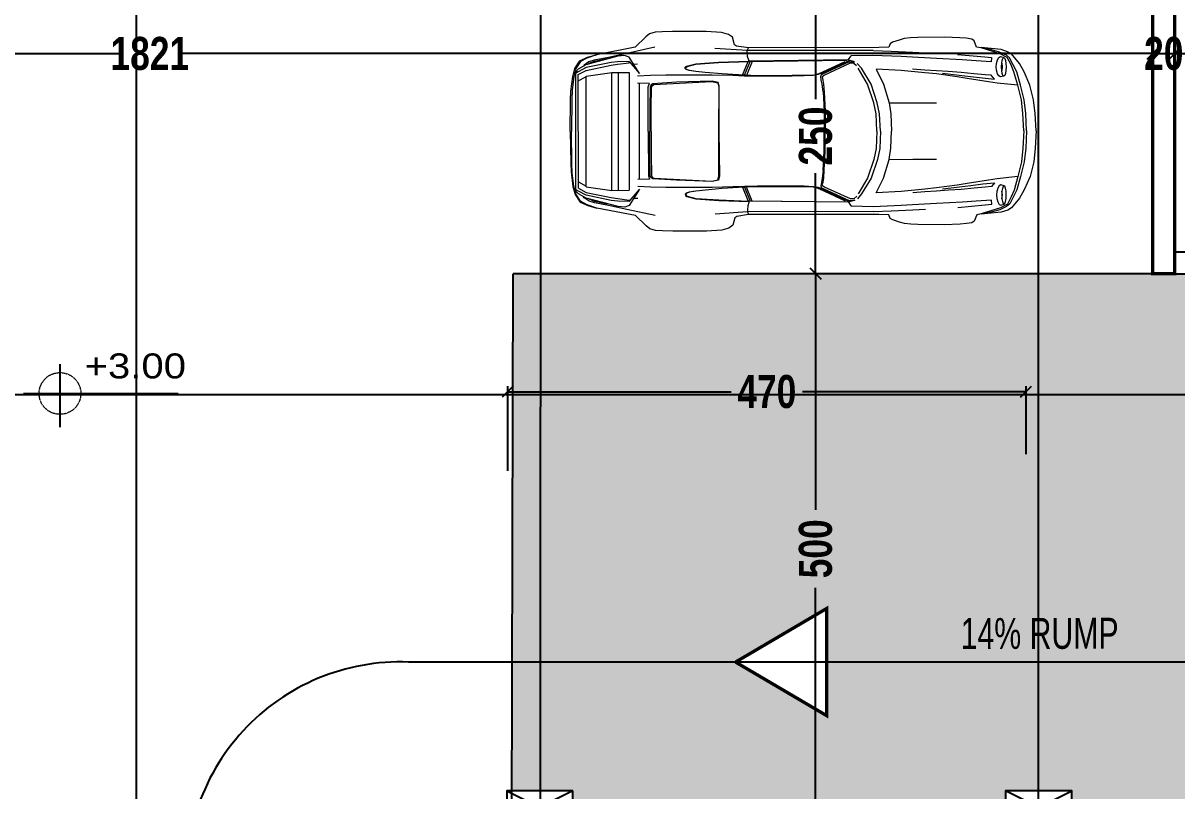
# Model space of a CAD drawing. Extents: x 285329 to 658348, y -83126 to -16980.
# Drawn here: x 332560 to 333607, y -40558 to -39861 of the extents above; entities that cross this region are included whole.
import ezdxf

# ---------------------------------------------------------------- set-up
doc = ezdxf.new("R2010")
doc.units = 0
doc.linetypes.add('CENTER2', pattern=[1.125, 0.75, -0.125, 0.125, -0.125])
doc.layers.get('0').update_dxf_attribs({"linetype": 'CONTINUOUS'})
doc.layers.get('DEFPOINTS').update_dxf_attribs({"color": 9, "linetype": 'CONTINUOUS'})
for name, color, linetype, lineweight in [('A-text finishing', 6, 'CONTINUOUS', 13), ('AXIS CIRCLE', 10, 'CENTER2', 20), ('FIGURES', 153, 'CONTINUOUS', 0), ('VIS', 8, 'CONTINUOUS', 18)]:
    doc.layers.add(name, color=color, linetype=linetype, lineweight=lineweight)
for name, color, linetype in [('AXIS', 1, 'CONTINUOUS'), ('COLUMN', 5, 'CONTINUOUS'), ('FURNITURE', 4, 'CONTINUOUS'), ('TEXT', 3, 'CONTINUOUS'), ('WALL', 7, 'CONTINUOUS')]:
    doc.layers.add(name, color=color, linetype=linetype)
doc.styles.add('ARIAL', font='BOD_CB.TTF', dxfattribs={"width": 1.2})
doc.styles.add('CITYBLUEPRINT', font='cityb___.ttf', dxfattribs={"width": 0.8})
doc.styles.get("Standard").update_dxf_attribs({"font": 'sanss___.ttf', "height": 15})
doc.dimstyles.new('50', dxfattribs={"dimtxt": 30, "dimasz": 10, "dimexe": 5, "dimexo": 6, "dimgap": 5, "dimtad": 0, "dimdec": 0, "dimdsep": 46, "dimtxsty": 'CITYBLUEPRINT', "dimblk1": 'OBLIQUE', "dimblk2": 'OBLIQUE', "dimsah": 1, "dimcen": 0.05, "dimdle": 0.03, "dimclre": 22, "dimclrt": 7, "dimadec": 0, "dimazin": 0, "dimtfac": 1, "dimtdec": 0, "dimtix": 1, "dimtmove": 0, "dimatfit": 3, "dimldrblk": 'OBLIQUE', "dimfxl": 1, "dimtolj": 1, "dimtzin": 0, "dimarcsym": 0})

# ---------------------------------------------------------------- blocks, each defined once
blk = doc.blocks.new('XREF1$0$02PCAR09')
at = {"color": 0, "linetype": 'ByBlock'}
for p, q in [((-139.39, 33.77), (-143.26, 30.05)), ((-138.14, 34.83), (-139.39, 33.77)), ((-136.04, 35.43), (-138.14, 34.83)), ((-133.57, 35.58), (-136.04, 35.43)), ((-129.86, 35.7), (-133.57, 35.58)), ((-117.88, 35.7), (-129.86, 35.7)), ((-112.33, 35.34), (-117.88, 35.7)), ((-109.85, 34.59), (-112.33, 35.34)), ((-108.47, 33.6), (-109.85, 34.59)), ((-107.73, 30.95), (-108.47, 33.6)), ((-47.09, 33.02), (-48.85, 32.53)), ((-44.85, 33.29), (-47.09, 33.02)), ((-42.26, 33.45), (-44.85, 33.29)), ((-32.75, 33.53), (-42.26, 33.45)), ((-27.18, 33.31), (-32.75, 33.53)), ((-24.96, 33.14), (-27.18, 33.31)), ((-22.98, 32.83), (-24.96, 33.14)), ((-143.26, 30.05), (-157.04, 27.42)), ((-136.16, 30.07), (-146.25, 27.9)), ((-103.18, 28.82), (-114.79, 29.59)), ((-107, 30.43), (-107.73, 30.95)), ((-102.8, 29.76), (-107, 30.43)), ((-103.18, 28.82), (-102.8, 29.76)), ((-56.22, 29.83), (-102.8, 29.76)), ((-52.64, 29.95), (-56.22, 29.83)), ((-52.16, 31.23), (-52.64, 29.95)), ((-51.29, 31.76), (-52.16, 31.23)), ((-48.85, 32.53), (-51.29, 31.76)), ((-22.13, 32.24), (-22.98, 32.83)), ((-21.22, 30), (-22.13, 32.24)), ((-19.65, 29.66), (-21.22, 30)), ((-12.48, 29.04), (-19.65, 29.78)), ((-12.79, 27.56), (-19.65, 29.66)), ((-13.04, 28.18), (-17.96, 29.55)), ((-10.14, 28.29), (-12.48, 29.04)), ((-164.79, 22.49), (-162.98, 25.22)), ((-162.81, 24.98), (-164.42, 22.49)), ((-162.98, 25.22), (-160.29, 26.5)), ((-160.49, 26.23), (-162.81, 24.98)), ((-159.78, 24.91), (-161.5, 23.73)), ((-149.39, 26.87), (-160.88, 23.8)), ((-157.04, 27.42), (-160.49, 26.23)), ((-160.29, 26.5), (-157.04, 27.42)), ((-157.91, 25.53), (-159.78, 24.91)), ((-157.91, 25.01), (-159.78, 24.24)), ((-152.81, 26.43), (-157.91, 25.53)), ((-153.83, 25.85), (-157.91, 25.01)), ((-153.47, 26.28), (-153.83, 25.85)), ((-146.25, 27.9), (-152.81, 26.43)), ((-149.51, 24.91), (-151.85, 24.65)), ((-145.43, 25.03), (-149.51, 24.91)), ((-147.04, 27.13), (-149.39, 26.87)), ((-145.43, 26.52), (-147.04, 27.13)), ((-141.73, 20.71), (-145.43, 26.52)), ((-145.43, 25.03), (-141.73, 20.73)), ((-145.43, 24.53), (-145.43, 25.03)), ((-113.44, 24.69), (-102.68, 25.08)), ((-113.44, 24.57), (-102.68, 24.96)), ((-104.9, 20.03), (-102.9, 24.96)), ((-104.22, 19.99), (-102.17, 24.96)), ((-101.45, 24.96), (-103.47, 19.98)), ((-58.2, 28.79), (-103.18, 28.82)), ((-103.18, 28.09), (-103.18, 28.82)), ((-103.06, 26.7), (-103.18, 28.09)), ((-102.68, 25.44), (-103.06, 26.7)), ((-67.1, 25.44), (-102.68, 25.06)), ((-102.68, 25.08), (-102.68, 25.44)), ((-102.68, 24.94), (-67.65, 25.32)), ((-102.68, 25.06), (-102.68, 24.94)), ((-77.45, 20.66), (-68.24, 24.88)), ((-67.39, 24.89), (-76.59, 20.66)), ((-76.17, 20.52), (-66.86, 24.77)), ((-66.42, 25.2), (-67.39, 24.89)), ((-67.1, 25.46), (-66.11, 26.89)), ((-67.1, 25.54), (-67.1, 25.54)), ((-64.81, 24.72), (-67.1, 25.46)), ((-66.86, 24.77), (-65.78, 24.81)), ((-58.32, 27.06), (-66.11, 26.89)), ((-65.78, 24.81), (-64.81, 24.72)), ((-48.2, 26.63), (-58.32, 27.06)), ((-58.2, 28.77), (-51.78, 28.55)), ((-51.78, 28.55), (-44.15, 28.14)), ((-44.15, 26.41), (-48.2, 26.63)), ((-44.15, 28.14), (-39.54, 27.93)), ((-35.6, 25.95), (-44.15, 26.41)), ((-26.33, 25.46), (-35.6, 25.95)), ((-28.03, 27.35), (-18.29, 26.45)), ((-21.41, 25.08), (-26.33, 25.46)), ((-16.03, 24.72), (-21.41, 25.08)), ((-18.29, 26.45), (-15.88, 26.19)), ((-15.88, 26.19), (-16.03, 24.72)), ((-14.12, 24.14), (-13.76, 25.41)), ((-13.76, 25.41), (-13.28, 26.26)), ((-13.28, 26.26), (-12.67, 26.55)), ((-10.59, 27.09), (-13.04, 28.18)), ((-10.26, 26.19), (-12.79, 27.56)), ((-12.67, 26.55), (-11.49, 26.19)), ((-12.22, 24.26), (-12.07, 25.22)), ((-12.07, 25.22), (-11.81, 25.93)), ((-11.81, 25.93), (-11.49, 26.19)), ((-11.49, 26.19), (-11.18, 25.93)), ((-11.18, 25.93), (-10.93, 25.22)), ((-10.93, 25.22), (-10.74, 24.13)), ((-9.43, 26.13), (-10.59, 27.09)), ((-8.9, 23.63), (-10.26, 26.19)), ((-8.78, 27.56), (-10.14, 28.29)), ((-6.9, 21.08), (-9.43, 26.13)), ((-5.94, 24.09), (-8.78, 27.56)), ((-165.56, 19.69), (-164.79, 22.49)), ((-164.42, 22.49), (-165.19, 19.69)), ((-163.6, 22.32), (-164.59, 21.21)), ((-163.6, 21.32), (-164.59, 20.71)), ((-164.59, -21.21), (-164.59, 21.21)), ((-160.88, 23.8), (-163.6, 22.32)), ((-160.77, 22.81), (-163.6, 21.32)), ((-163.6, 20.33), (-160.77, 21.82)), ((-161.5, 23.73), (-161.74, 23.33)), ((-151.85, 24.65), (-160.77, 22.81)), ((-160.77, 21.82), (-151.85, 23.66)), ((-160.77, 19.82), (-151.61, 21.07)), ((-159.78, 24.24), (-160.17, 23.99)), ((-151.85, 23.66), (-149.51, 24.04)), ((-151.61, 21.07), (-151.61, -21.07)), ((-151.61, 21.07), (-145.43, 21.07)), ((-149.51, 24.04), (-145.43, 24.53)), ((-149.26, 21.07), (-149.26, -21.19)), ((-145.43, -21.07), (-145.43, 21.07)), ((-142.39, 24.02), (-143.85, 23.95)), ((-125.42, 22.45), (-125.37, 22.96)), ((-125.08, 22.11), (-125.42, 22.45)), ((-125.37, 22.96), (-124.86, 23.34)), ((-125.15, 22.43), (-125.13, 22.84)), ((-124.89, 22.11), (-125.15, 22.43)), ((-125.13, 22.84), (-124.69, 23.22)), ((-124.01, 21.73), (-125.08, 22.11)), ((-123.84, 21.73), (-124.89, 22.11)), ((-124.86, 23.34), (-121.58, 24.14)), ((-124.69, 23.22), (-121.6, 24.01)), ((-121.62, 21.38), (-124.01, 21.73)), ((-121.62, 21.38), (-123.84, 21.73)), ((-118.22, 21.03), (-121.62, 21.38)), ((-121.6, 24.01), (-113.44, 24.57)), ((-121.58, 24.14), (-113.44, 24.69)), ((-112.19, 20.51), (-118.22, 21.03)), ((-78.74, 20.2), (-77.45, 20.66)), ((-76.59, 20.66), (-77.21, 20.44)), ((-66.4, 24.24), (-75.65, 20.03)), ((-65.14, 24.16), (-66.4, 24.24)), ((-64.13, 23.29), (-65.14, 24.16)), ((-62.4, 22.49), (-63.89, 24.21)), ((-60.22, 16.82), (-63.6, 22.49)), ((-58.97, 16.82), (-62.4, 22.49)), ((-57.13, 22.11), (-54.53, 16.8)), ((-48.2, 21.63), (-57.13, 22.11)), ((-39.78, 20.85), (-48.2, 21.63)), ((-39.78, 21.75), (-44.12, 22.11)), ((-35.6, 21.46), (-39.78, 21.75)), ((-35.6, 20.37), (-39.78, 20.85)), ((-31.38, 21.21), (-35.6, 21.46)), ((-33.48, 20.69), (-27.45, 19.99)), ((-26.79, 20.88), (-31.38, 21.21)), ((-22.2, 20.45), (-26.79, 20.88)), ((-14.22, 22.91), (-14.12, 24.14)), ((-14.12, 21.68), (-14.22, 22.91)), ((-13.76, 20.44), (-14.12, 21.68)), ((-12.31, 22.86), (-12.22, 24.26)), ((-12.24, 21.56), (-12.31, 22.86)), ((-12.04, 22.86), (-12.24, 21.56)), ((-12.07, 20.57), (-12.24, 21.58)), ((-12.22, 24.26), (-12.04, 22.86)), ((-10.74, 21.58), (-10.93, 20.51)), ((-10.74, 24.13), (-10.69, 22.86)), ((-10.69, 22.86), (-10.74, 21.58)), ((-7.91, 21.15), (-8.9, 23.63)), ((-6.56, 16.32), (-7.91, 21.15)), ((-5.57, 16.32), (-6.9, 21.08)), ((-4.27, 21.14), (-5.94, 24.09)), ((-2.17, 16.31), (-4.27, 21.14)), ((-166.21, 14.44), (-165.56, 19.69)), ((-165.19, 19.69), (-165.8, 14.82)), ((-163.6, 20.33), (-163.6, -20.33)), ((-163.6, 18.05), (-160.88, 19.53)), ((-160.77, 19.82), (-160.77, -19.82)), ((-137.77, 19.96), (-142.39, 19.75)), ((-138.14, 17.06), (-142.38, 17.26)), ((-141.73, 17.26), (-141.73, -17.16)), ((-138.57, 15.9), (-138.14, 17.06)), ((-137.51, 16.58), (-137.9, 15.9)), ((-132.34, 20.03), (-137.77, 19.96)), ((-136.98, 17.01), (-137.51, 16.58)), ((-137.08, 16.44), (-136.55, 16.78)), ((-128.55, 17.52), (-136.98, 17.01)), ((-136.55, 16.78), (-115.95, 17.82)), ((-126.04, 20.1), (-132.34, 20.03)), ((-115.76, 17.94), (-128.55, 17.52)), ((-115.78, 20.11), (-126.04, 20.1)), ((-115.95, 17.82), (-113.73, 17.36)), ((-108.37, 19.87), (-115.78, 20.11)), ((-113.56, 17.48), (-115.76, 17.94)), ((-113.73, 17.36), (-113.35, 15.95)), ((-113.2, 16.07), (-113.56, 17.48)), ((-108.37, 20.23), (-112.19, 20.51)), ((-104.22, 19.99), (-108.37, 20.23)), ((-104.27, 19.73), (-108.37, 19.87)), ((-99.56, 19.65), (-104.27, 19.73)), ((-99.52, 19.84), (-104.22, 19.99)), ((-87.11, 19.64), (-99.56, 19.65)), ((-87.11, 19.87), (-99.52, 19.84)), ((-82.86, 19.87), (-87.11, 19.87)), ((-82.86, 19.72), (-87.11, 19.64)), ((-79.67, 19.98), (-82.86, 19.87)), ((-79.63, 19.86), (-82.86, 19.72)), ((-79.67, 19.96), (-78.74, 20.2)), ((-77.89, 20.2), (-79.63, 19.86)), ((-77.21, 20.44), (-77.89, 20.2)), ((-76.95, 19.52), (-76.71, 20.25)), ((-76.73, 18.37), (-76.95, 19.52)), ((-76.42, 16.82), (-76.73, 18.37)), ((-76.71, 20.25), (-76.17, 20.52)), ((-76.22, 19.69), (-76.44, 19.24)), ((-76.44, 19.24), (-76.15, 18.22)), ((-76.1, 14.07), (-76.42, 16.82)), ((-75.65, 20.03), (-76.22, 19.69)), ((-76.15, 18.22), (-75.93, 16.82)), ((-75.93, 16.82), (-75.72, 13.98)), ((-60.22, 16.82), (-60.22, 16.82)), ((-58, 10.14), (-60.22, 16.82)), ((-56.75, 10.14), (-58.97, 16.82)), ((-54.53, 16.8), (-52.55, 10.14)), ((-28.21, 19.38), (-35.6, 20.37)), ((-24.62, 18.78), (-28.21, 19.38)), ((-27.45, 19.99), (-23.36, 19.5)), ((-17.01, 17.6), (-24.62, 18.78)), ((-23.36, 19.5), (-19.12, 18.97)), ((-18.2, 20.06), (-22.2, 20.45)), ((-19.12, 18.97), (-14.89, 18.51)), ((-16, 19.87), (-18.2, 20.06)), ((-13.95, 17.11), (-17.01, 17.6)), ((-14.89, 18.51), (-16, 19.87)), ((-6.56, 16.32), (-13.95, 17.11)), ((-13.28, 19.65), (-13.76, 20.44)), ((-12.67, 19.33), (-13.28, 19.65)), ((-11.49, 19.6), (-12.67, 19.33)), ((-11.81, 19.84), (-12.07, 20.57)), ((-11.49, 19.6), (-11.81, 19.84)), ((-11.18, 19.81), (-11.49, 19.6)), ((-10.93, 20.51), (-11.18, 19.81)), ((-166.35, 11.22), (-166.21, 14.44)), ((-165.8, 14.82), (-165.94, 11.59)), ((-138.66, 0), (-138.57, 15.9)), ((-137.9, 15.9), (-138.04, 8.28)), ((-137.56, 8.16), (-137.48, 15.78)), ((-137.48, 15.78), (-137.08, 16.44)), ((-113.4, -0.02), (-113.2, 16.07)), ((-113.35, 15.95), (-113.4, 0.02)), ((-76.1, 14.07), (-75.74, 7.15)), ((-75.72, 13.98), (-75.43, 7.15)), ((-5.26, 11.13), (-6.56, 16.32)), ((-4.27, 11.13), (-5.57, 16.32)), ((-0.87, 11.13), (-2.17, 16.31)), ((-166.57, 0.02), (-166.35, 11.22)), ((-165.94, 11.59), (-166.08, 0)), ((-138.04, 8.28), (-138.04, 0)), ((-57.13, 6.18), (-58, 10.14)), ((-55.9, 6.18), (-56.75, 10.14)), ((-52.55, 10.14), (-44.12, 10.09)), ((-52.55, 10.14), (-51.92, 6.18)), ((-44.12, 10.09), (-35.6, 10.09)), ((-4.7, 6.2), (-5.26, 11.13)), ((-3.7, 6.2), (-4.27, 11.13)), ((-0.31, 6.18), (-0.87, 11.13)), ((-137.56, 0), (-137.56, 8.16)), ((-75.74, 7.15), (-75.77, 0)), ((-75.43, 7.15), (-75.4, 0)), ((-56.89, 0), (-57.13, 6.18)), ((-55.64, 0), (-55.9, 6.18)), ((-51.92, 6.18), (-51.68, 0)), ((-4.39, 0), (-4.7, 6.2)), ((-3.4, 0), (-3.7, 6.2)), ((0, 0), (-0.31, 6.18)), ((-165.94, -11.59), (-166.08, 0)), ((-138.66, 0), (-138.57, -15.9)), ((-138.04, -8.28), (-138.04, 0)), ((-137.56, 0), (-137.56, -8.16)), ((-113.4, 0.02), (-113.2, -16.07)), ((-75.74, -7.15), (-75.77, 0)), ((-75.43, -7.15), (-75.4, 0)), ((-56.89, 0), (-57.13, -6.18)), ((-55.64, 0), (-55.9, -6.18)), ((-51.92, -6.18), (-51.68, 0)), ((-4.39, 0), (-4.7, -6.2)), ((-3.4, 0), (-3.7, -6.2)), ((0, 0), (-0.31, -6.18)), ((-166.57, -0.02), (-166.35, -11.22)), ((-113.35, -15.95), (-113.4, -0.02)), ((-137.56, -8.16), (-137.48, -15.78)), ((-76.1, -14.07), (-75.74, -7.15)), ((-75.72, -13.98), (-75.43, -7.15)), ((-57.13, -6.18), (-58, -10.14)), ((-55.9, -6.18), (-56.75, -10.14)), ((-52.55, -10.14), (-51.92, -6.18)), ((-4.7, -6.2), (-5.26, -11.13)), ((-3.7, -6.2), (-4.27, -11.13)), ((-0.31, -6.18), (-0.87, -11.13)), ((-166.35, -11.22), (-166.21, -14.44)), ((-165.8, -14.82), (-165.94, -11.59)), ((-137.9, -15.9), (-138.04, -8.28)), ((-58, -10.14), (-60.22, -16.82)), ((-56.75, -10.14), (-58.97, -16.82)), ((-54.53, -16.8), (-52.55, -10.14)), ((-52.55, -10.14), (-44.12, -10.09)), ((-44.12, -10.09), (-35.6, -10.09)), ((-5.26, -11.13), (-6.56, -16.32)), ((-4.27, -11.13), (-5.57, -16.32)), ((-0.87, -11.13), (-2.17, -16.31)), ((-166.21, -14.44), (-165.56, -19.69)), ((-165.19, -19.69), (-165.8, -14.82)), ((-138.57, -15.9), (-138.14, -17.06)), ((-137.51, -16.58), (-137.9, -15.9)), ((-137.48, -15.78), (-137.08, -16.44)), ((-137.08, -16.44), (-136.55, -16.78)), ((-113.73, -17.36), (-113.35, -15.95)), ((-113.2, -16.07), (-113.56, -17.48)), ((-76.1, -14.07), (-76.42, -16.82)), ((-75.93, -16.82), (-75.72, -13.98)), ((-6.56, -16.32), (-13.95, -17.11)), ((-6.56, -16.32), (-7.91, -21.15)), ((-5.57, -16.32), (-6.9, -21.08)), ((-2.17, -16.31), (-4.27, -21.14)), ((-165.56, -19.69), (-164.79, -22.49)), ((-164.42, -22.49), (-165.19, -19.69)), ((-163.6, -18.05), (-160.88, -19.53)), ((-163.6, -20.33), (-160.77, -21.82)), ((-160.77, -19.82), (-151.61, -21.07)), ((-137.77, -19.96), (-142.39, -19.75)), ((-138.14, -17.06), (-142.38, -17.26)), ((-132.34, -20.03), (-137.77, -19.96)), ((-136.98, -17.01), (-137.51, -16.58)), ((-128.55, -17.52), (-136.98, -17.01)), ((-136.55, -16.78), (-115.95, -17.82)), ((-126.04, -20.1), (-132.34, -20.03)), ((-115.76, -17.94), (-128.55, -17.52)), ((-115.78, -20.11), (-126.04, -20.1)), ((-112.19, -20.51), (-118.22, -21.03)), ((-115.95, -17.82), (-113.73, -17.36)), ((-108.37, -19.87), (-115.78, -20.11)), ((-113.56, -17.48), (-115.76, -17.94)), ((-108.37, -20.23), (-112.19, -20.51)), ((-104.27, -19.73), (-108.37, -19.87)), ((-104.22, -19.99), (-108.37, -20.23)), ((-104.9, -20.03), (-102.9, -24.96)), ((-99.56, -19.65), (-104.27, -19.73)), ((-99.52, -19.84), (-104.22, -19.99)), ((-104.22, -19.99), (-102.17, -24.96)), ((-101.45, -24.96), (-103.47, -19.98)), ((-87.11, -19.64), (-99.56, -19.65)), ((-87.11, -19.87), (-99.52, -19.84)), ((-82.86, -19.72), (-87.11, -19.64)), ((-82.86, -19.87), (-87.11, -19.87)), ((-79.63, -19.86), (-82.86, -19.72)), ((-79.67, -19.98), (-82.86, -19.87)), ((-79.67, -19.96), (-78.74, -20.2)), ((-77.89, -20.2), (-79.63, -19.86)), ((-78.74, -20.2), (-77.45, -20.66)), ((-77.21, -20.44), (-77.89, -20.2)), ((-76.59, -20.66), (-77.21, -20.44)), ((-76.73, -18.37), (-76.95, -19.52)), ((-76.95, -19.52), (-76.71, -20.25)), ((-76.42, -16.82), (-76.73, -18.37)), ((-76.71, -20.25), (-76.17, -20.52)), ((-76.44, -19.24), (-76.15, -18.22)), ((-76.22, -19.69), (-76.44, -19.24)), ((-75.65, -20.03), (-76.22, -19.69)), ((-76.17, -20.52), (-66.86, -24.77)), ((-76.15, -18.22), (-75.93, -16.82)), ((-66.4, -24.24), (-75.65, -20.03)), ((-60.22, -16.82), (-63.6, -22.49)), ((-58.97, -16.82), (-62.4, -22.49)), ((-60.22, -16.82), (-60.22, -16.82)), ((-57.13, -22.11), (-54.53, -16.8)), ((-35.6, -20.37), (-39.78, -20.85)), ((-28.21, -19.38), (-35.6, -20.37)), ((-33.48, -20.69), (-27.45, -19.99)), ((-24.62, -18.78), (-28.21, -19.38)), ((-27.45, -19.99), (-23.36, -19.5)), ((-22.2, -20.45), (-26.79, -20.88)), ((-17.01, -17.6), (-24.62, -18.78)), ((-23.36, -19.5), (-19.12, -18.97)), ((-18.2, -20.06), (-22.2, -20.45)), ((-19.12, -18.97), (-14.89, -18.51)), ((-16, -19.87), (-18.2, -20.06)), ((-13.95, -17.11), (-17.01, -17.6)), ((-14.89, -18.51), (-16, -19.87)), ((-13.76, -20.44), (-14.12, -21.68)), ((-13.28, -19.65), (-13.76, -20.44)), ((-12.67, -19.33), (-13.28, -19.65)), ((-11.49, -19.6), (-12.67, -19.33)), ((-12.07, -20.57), (-12.24, -21.58)), ((-11.81, -19.84), (-12.07, -20.57)), ((-11.49, -19.6), (-11.81, -19.84)), ((-11.18, -19.81), (-11.49, -19.6)), ((-10.93, -20.51), (-11.18, -19.81)), ((-10.74, -21.58), (-10.93, -20.51)), ((-164.79, -22.49), (-162.98, -25.22)), ((-163.6, -21.32), (-164.59, -20.71)), ((-163.6, -22.32), (-164.59, -21.21)), ((-162.81, -24.98), (-164.42, -22.49)), ((-160.77, -22.81), (-163.6, -21.32)), ((-160.88, -23.8), (-163.6, -22.32)), ((-161.5, -23.73), (-161.74, -23.33)), ((-159.78, -24.91), (-161.5, -23.73)), ((-149.39, -26.87), (-160.88, -23.8)), ((-160.77, -21.82), (-151.85, -23.66)), ((-151.85, -24.65), (-160.77, -22.81)), ((-159.78, -24.24), (-160.17, -23.99)), ((-157.91, -25.01), (-159.78, -24.24)), ((-151.85, -23.66), (-149.51, -24.04)), ((-149.51, -24.91), (-151.85, -24.65)), ((-151.61, -21.07), (-145.43, -21.07)), ((-149.51, -24.04), (-145.43, -24.53)), ((-141.73, -20.71), (-145.43, -26.52)), ((-145.43, -25.03), (-141.73, -20.73)), ((-145.43, -24.53), (-145.43, -25.03)), ((-142.39, -24.02), (-143.85, -23.95)), ((-125.08, -22.11), (-125.42, -22.45)), ((-125.42, -22.45), (-125.37, -22.96)), ((-125.37, -22.96), (-124.86, -23.34)), ((-124.89, -22.11), (-125.15, -22.43)), ((-125.15, -22.43), (-125.13, -22.84)), ((-125.13, -22.84), (-124.69, -23.22)), ((-124.01, -21.73), (-125.08, -22.11)), ((-123.84, -21.73), (-124.89, -22.11)), ((-124.86, -23.34), (-121.58, -24.14)), ((-124.69, -23.22), (-121.6, -24.01)), ((-121.62, -21.38), (-124.01, -21.73)), ((-121.62, -21.38), (-123.84, -21.73)), ((-118.22, -21.03), (-121.62, -21.38)), ((-121.6, -24.01), (-113.44, -24.57)), ((-121.58, -24.14), (-113.44, -24.69)), ((-113.44, -24.57), (-102.68, -24.96)), ((-113.44, -24.69), (-102.68, -25.08)), ((-77.45, -20.66), (-68.24, -24.88)), ((-67.39, -24.89), (-76.59, -20.66)), ((-64.81, -24.72), (-67.1, -25.46)), ((-65.14, -24.16), (-66.4, -24.24)), ((-65.78, -24.81), (-64.81, -24.72)), ((-64.13, -23.29), (-65.14, -24.16)), ((-62.4, -22.49), (-63.89, -24.21)), ((-48.2, -21.63), (-57.13, -22.11)), ((-39.78, -20.85), (-48.2, -21.63)), ((-39.78, -21.75), (-44.12, -22.11)), ((-35.6, -21.46), (-39.78, -21.75)), ((-31.38, -21.21), (-35.6, -21.46)), ((-26.79, -20.88), (-31.38, -21.21)), ((-16.03, -24.72), (-21.41, -25.08)), ((-15.88, -26.19), (-16.03, -24.72)), ((-14.12, -21.68), (-14.22, -22.91)), ((-14.22, -22.91), (-14.12, -24.14)), ((-14.12, -24.14), (-13.76, -25.41)), ((-12.24, -21.56), (-12.31, -22.86)), ((-12.31, -22.86), (-12.22, -24.26)), ((-12.04, -22.86), (-12.24, -21.56)), ((-12.22, -24.26), (-12.04, -22.86)), ((-12.22, -24.26), (-12.07, -25.22)), ((-10.93, -25.22), (-10.74, -24.13)), ((-10.69, -22.86), (-10.74, -21.58)), ((-10.74, -24.13), (-10.69, -22.86)), ((-8.9, -23.63), (-10.26, -26.19)), ((-6.9, -21.08), (-9.43, -26.13)), ((-7.91, -21.15), (-8.9, -23.63)), ((-5.94, -24.09), (-8.78, -27.56)), ((-4.27, -21.14), (-5.94, -24.09)), ((-162.98, -25.22), (-160.29, -26.5)), ((-160.49, -26.23), (-162.81, -24.98)), ((-157.04, -27.42), (-160.49, -26.23)), ((-160.29, -26.5), (-157.04, -27.42)), ((-157.91, -25.53), (-159.78, -24.91)), ((-153.83, -25.85), (-157.91, -25.01)), ((-152.81, -26.43), (-157.91, -25.53)), ((-143.26, -30.05), (-157.04, -27.42)), ((-153.47, -26.28), (-153.83, -25.85)), ((-146.25, -27.9), (-152.81, -26.43)), ((-145.43, -25.03), (-149.51, -24.91)), ((-147.04, -27.13), (-149.39, -26.87)), ((-145.43, -26.52), (-147.04, -27.13)), ((-136.16, -30.07), (-146.25, -27.9)), ((-103.18, -28.82), (-114.79, -29.59)), ((-103.06, -26.7), (-103.18, -28.09)), ((-103.18, -28.09), (-103.18, -28.82)), ((-58.2, -28.79), (-103.18, -28.82)), ((-103.18, -28.82), (-102.8, -29.76)), ((-102.68, -25.44), (-103.06, -26.7)), ((-102.68, -25.06), (-102.68, -24.94)), ((-102.68, -24.94), (-67.65, -25.32)), ((-67.1, -25.44), (-102.68, -25.06)), ((-102.68, -25.08), (-102.68, -25.44)), ((-66.42, -25.2), (-67.39, -24.89)), ((-67.1, -25.46), (-66.11, -26.89)), ((-67.1, -25.54), (-67.1, -25.54)), ((-66.86, -24.77), (-65.78, -24.81)), ((-58.32, -27.06), (-66.11, -26.89)), ((-48.2, -26.63), (-58.32, -27.06)), ((-58.2, -28.77), (-51.78, -28.55)), ((-51.78, -28.55), (-44.15, -28.14)), ((-44.15, -26.41), (-48.2, -26.63)), ((-35.6, -25.95), (-44.15, -26.41)), ((-44.15, -28.14), (-39.54, -27.93)), ((-26.33, -25.46), (-35.6, -25.95)), ((-28.03, -27.35), (-18.29, -26.45)), ((-21.41, -25.08), (-26.33, -25.46)), ((-12.79, -27.56), (-19.65, -29.66)), ((-18.29, -26.45), (-15.88, -26.19)), ((-13.04, -28.18), (-17.96, -29.55)), ((-13.76, -25.41), (-13.28, -26.26)), ((-13.28, -26.26), (-12.67, -26.55)), ((-10.59, -27.09), (-13.04, -28.18)), ((-10.26, -26.19), (-12.79, -27.56)), ((-12.67, -26.55), (-11.49, -26.19)), ((-10.14, -28.29), (-12.48, -29.04)), ((-12.07, -25.22), (-11.81, -25.93)), ((-11.81, -25.93), (-11.49, -26.19)), ((-11.49, -26.19), (-11.18, -25.93)), ((-11.18, -25.93), (-10.93, -25.22)), ((-9.43, -26.13), (-10.59, -27.09)), ((-8.78, -27.56), (-10.14, -28.29)), ((-139.39, -33.77), (-143.26, -30.05)), ((-107.73, -30.95), (-108.47, -33.6)), ((-107, -30.43), (-107.73, -30.95)), ((-102.8, -29.76), (-107, -30.43)), ((-56.22, -29.83), (-102.8, -29.76)), ((-52.64, -29.95), (-56.22, -29.83)), ((-52.16, -31.23), (-52.64, -29.95)), ((-51.29, -31.76), (-52.16, -31.23)), ((-48.85, -32.53), (-51.29, -31.76)), ((-47.09, -33.02), (-48.85, -32.53)), ((-22.98, -32.83), (-24.96, -33.14)), ((-22.13, -32.24), (-22.98, -32.83)), ((-21.22, -30), (-22.13, -32.24)), ((-19.65, -29.66), (-21.22, -30)), ((-12.48, -29.04), (-19.65, -29.78)), ((-138.14, -34.83), (-139.39, -33.77)), ((-136.04, -35.43), (-138.14, -34.83)), ((-133.57, -35.58), (-136.04, -35.43)), ((-129.86, -35.7), (-133.57, -35.58)), ((-117.88, -35.7), (-129.86, -35.7)), ((-112.33, -35.34), (-117.88, -35.7)), ((-109.85, -34.59), (-112.33, -35.34)), ((-108.47, -33.6), (-109.85, -34.59)), ((-44.85, -33.29), (-47.09, -33.02)), ((-42.26, -33.45), (-44.85, -33.29)), ((-32.75, -33.53), (-42.26, -33.45)), ((-27.18, -33.31), (-32.75, -33.53)), ((-24.96, -33.14), (-27.18, -33.31))]:
    blk.add_line(p, q, dxfattribs=at)
blk = doc.blocks.new('_Oblique')
at = {"color": 0, "lineweight": -2}
blk.add_line((-0.5, -0.5), (0.5, 0.5), dxfattribs=at)
blk = doc.blocks.new('*D2854')
at = {"layer": 'DEFPOINTS', "color": 0, "linetype": 'Continuous', "lineweight": 5, "transparency": 16777216}
for p in [(333000, -40195.7), (333470.5, -40258.4), (333000, -40273.4)]:
    blk.add_point(p, dxfattribs=at)
at = {"layer": 'VIS', "color": 22, "linetype": 'Continuous', "lineweight": -2, "transparency": 16777216}
for p, q in [((333000, -40267.4), (333000, -40190.7)), ((333470.5, -40252.4), (333470.5, -40190.7))]:
    blk.add_line(p, q, dxfattribs=at)
at = {"layer": 'VIS', "color": 0, "linetype": 'Continuous', "lineweight": -2, "transparency": 16777216}
for p, q in [((333000, -40195.7), (333202.8, -40195.7)), ((333470.5, -40195.7), (333267.6, -40195.7))]:
    blk.add_line(p, q, dxfattribs=at)
at = {"layer": 'VIS', "color": 0, "linetype": 'Continuous', "lineweight": -2, "transparency": 16777216, "xscale": 10, "yscale": 10, "zscale": 10, "rotation": 180}
blk.add_blockref('_Oblique', (333000, -40195.7), dxfattribs=at)
at = {"layer": 'VIS', "color": 0, "linetype": 'Continuous', "lineweight": -2, "transparency": 16777216, "xscale": 10, "yscale": 10, "zscale": 10}
blk.add_blockref('_Oblique', (333470.5, -40195.7), dxfattribs=at)
at = {"layer": 'VIS', "color": 7, "linetype": 'Continuous', "lineweight": 5, "transparency": 16777216, "insert": (333235.2, -40195.7), "char_height": 30, "attachment_point": 5, "style": 'CITYBLUEPRINT'}
blk.add_mtext('\\A1;470', dxfattribs=at)
blk = doc.blocks.new('COLUMN')
at = {"layer": 'AXIS'}
for p, q in [((236924.7, -9644.3), (236984.7, -9674.3)), ((236984.7, -9644.3), (236924.7, -9674.3))]:
    blk.add_line(p, q, dxfattribs=at)
at = {"layer": 'COLUMN'}
blk.add_lwpolyline([(236924.7, -9644.3), (236984.7, -9644.3), (236984.7, -9674.3), (236924.7, -9674.3)], close=True, dxfattribs=at)
blk = doc.blocks.new('cbcb')
at = {"layer": 'AXIS'}
for p, q in [((328671.3, -10741.8), (328670.7, -14326.1)), ((329123.2, -10741.8), (329122.7, -14326.1)), ((327245.1, -11829.3), (329572, -11829.3))]:
    blk.add_line(p, q, dxfattribs=at)
at = {"layer": 'WALL', "linetype": 'Continuous', "xscale": -1}
blk.add_blockref('COLUMN', (565625.4, -2544.7), dxfattribs=at)
at = {"layer": 'WALL', "linetype": 'Continuous', "xscale": -1, "rotation": 180}
blk.add_blockref('COLUMN', (92168.8, -21863.3), dxfattribs=at)
blk = doc.blocks.new('*D2929')
at = {"layer": 'DEFPOINTS', "color": 0, "linetype": 'Continuous', "lineweight": 5, "transparency": 16777216}
for p in [(332699.4, -39562.5), (332662.8, -42676.3), (332662.9, -42676.3)]:
    blk.add_point(p, dxfattribs=at)
at = {"layer": 'VIS', "color": 22, "linetype": 'Continuous', "lineweight": -2, "transparency": 16777216}
for p, q in [((332693.4, -39562.5), (332657.8, -39562.5)), ((332656.9, -42676.3), (332657.8, -42676.3))]:
    blk.add_line(p, q, dxfattribs=at)
at = {"layer": 'VIS', "color": 0, "linetype": 'Continuous', "lineweight": -2, "transparency": 16777216}
for p, q in [((332662.8, -39562.5), (332662.8, -41090.9)), ((332662.8, -42676.3), (332662.8, -41147.9))]:
    blk.add_line(p, q, dxfattribs=at)
at = {"layer": 'VIS', "color": 0, "linetype": 'Continuous', "lineweight": -2, "transparency": 16777216, "xscale": 10, "yscale": 10, "zscale": 10}
for p, rotation in [((332662.8, -39562.5), 90), ((332662.8, -42676.3), 270)]:
    blk.add_blockref('_Oblique', p, dxfattribs=dict(at, rotation=rotation))
at = {"layer": 'VIS', "color": 7, "linetype": 'Continuous', "lineweight": 5, "transparency": 16777216, "insert": (332662.8, -41119.4), "char_height": 30, "attachment_point": 5, "rotation": 90, "style": 'CITYBLUEPRINT'}
blk.add_mtext('\\A1;3114', dxfattribs=at)
blk = doc.blocks.new('*D2934')
at = {"layer": 'DEFPOINTS', "color": 0, "linetype": 'Continuous', "lineweight": 5, "transparency": 16777216}
for p in [(333287.1, -39838.5), (333279.5, -40088.5), (333287.1, -40088.5)]:
    blk.add_point(p, dxfattribs=at)
at = {"layer": 'VIS', "color": 22, "linetype": 'Continuous', "lineweight": -2, "transparency": 16777216}
for p, q in [((333281.1, -39838.5), (333274.5, -39838.5)), ((333281.1, -40088.5), (333274.5, -40088.5))]:
    blk.add_line(p, q, dxfattribs=at)
at = {"layer": 'VIS', "color": 0, "linetype": 'Continuous', "lineweight": -2, "transparency": 16777216}
for p, q in [((333279.5, -39838.5), (333279.5, -39929.9)), ((333279.5, -40088.6), (333279.5, -39997.1))]:
    blk.add_line(p, q, dxfattribs=at)
at = {"layer": 'VIS', "color": 0, "linetype": 'Continuous', "lineweight": -2, "transparency": 16777216, "xscale": 10, "yscale": 10, "zscale": 10}
for p, rotation in [((333279.5, -39838.5), 90), ((333279.5, -40088.5), 270)]:
    blk.add_blockref('_Oblique', p, dxfattribs=dict(at, rotation=rotation))
at = {"layer": 'VIS', "color": 7, "linetype": 'Continuous', "lineweight": 5, "transparency": 16777216, "insert": (333279.5, -39963.5), "char_height": 30, "attachment_point": 5, "rotation": 90, "style": 'CITYBLUEPRINT'}
blk.add_mtext('\\A1;250', dxfattribs=at)
blk = doc.blocks.new('*D2935')
at = {"layer": 'DEFPOINTS', "color": 0, "linetype": 'Continuous', "lineweight": 5, "transparency": 16777216}
for p in [(333287.1, -40088.5), (333279.5, -40588), (333287.1, -40588)]:
    blk.add_point(p, dxfattribs=at)
at = {"layer": 'VIS', "color": 22, "linetype": 'Continuous', "lineweight": -2, "transparency": 16777216}
for p, q in [((333281.1, -40088.5), (333274.5, -40088.5)), ((333281.1, -40588), (333274.5, -40588))]:
    blk.add_line(p, q, dxfattribs=at)
at = {"layer": 'VIS', "color": 0, "linetype": 'Continuous', "lineweight": -2, "transparency": 16777216}
for p, q in [((333279.5, -40088.5), (333279.5, -40302.8)), ((333279.5, -40588.1), (333279.5, -40373.8))]:
    blk.add_line(p, q, dxfattribs=at)
at = {"layer": 'VIS', "color": 0, "linetype": 'Continuous', "lineweight": -2, "transparency": 16777216, "xscale": 10, "yscale": 10, "zscale": 10}
for p, rotation in [((333279.5, -40088.5), 90), ((333279.5, -40588), 270)]:
    blk.add_blockref('_Oblique', p, dxfattribs=dict(at, rotation=rotation))
at = {"layer": 'VIS', "color": 7, "linetype": 'Continuous', "lineweight": 5, "transparency": 16777216, "insert": (333279.5, -40338.3), "char_height": 30, "attachment_point": 5, "rotation": 90, "style": 'CITYBLUEPRINT'}
blk.add_mtext('\\A1;500', dxfattribs=at)
blk = doc.blocks.new('*D2971')
at = {"layer": 'DEFPOINTS', "color": 0, "linetype": 'Continuous', "lineweight": 5, "transparency": 16777216}
for p in [(333585.5, -39888.7), (333585.5, -39888.7), (331764.8, -39897.6)]:
    blk.add_point(p, dxfattribs=at)
at = {"layer": 'VIS', "color": 22, "linetype": 'Continuous', "lineweight": -2, "transparency": 16777216}
for p, q in [((331764.8, -39891.6), (331764.8, -39883.7)), ((333585.5, -39882.7), (333585.5, -39883.7))]:
    blk.add_line(p, q, dxfattribs=at)
at = {"layer": 'VIS', "color": 0, "linetype": 'Continuous', "lineweight": -2, "transparency": 16777216}
for p, q in [((331764.7, -39888.7), (332647.6, -39888.7)), ((333585.5, -39888.7), (332702.6, -39888.7))]:
    blk.add_line(p, q, dxfattribs=at)
at = {"layer": 'VIS', "color": 0, "linetype": 'Continuous', "lineweight": -2, "transparency": 16777216, "xscale": 10, "yscale": 10, "zscale": 10, "rotation": 180}
blk.add_blockref('_Oblique', (331764.8, -39888.7), dxfattribs=at)
at = {"layer": 'VIS', "color": 0, "linetype": 'Continuous', "lineweight": -2, "transparency": 16777216, "xscale": 10, "yscale": 10, "zscale": 10}
blk.add_blockref('_Oblique', (333585.5, -39888.7), dxfattribs=at)
at = {"layer": 'VIS', "color": 7, "linetype": 'Continuous', "lineweight": 5, "transparency": 16777216, "insert": (332675.1, -39888.7), "char_height": 30, "attachment_point": 5, "style": 'CITYBLUEPRINT'}
blk.add_mtext('\\A1;1821', dxfattribs=at)
blk = doc.blocks.new('*D2972')
at = {"layer": 'DEFPOINTS', "color": 0, "linetype": 'Continuous', "lineweight": 5, "transparency": 16777216}
for p in [(333585.5, -39888.7), (333605.5, -39888.7), (333605.5, -39888.7)]:
    blk.add_point(p, dxfattribs=at)
at = {"layer": 'VIS', "color": 22, "linetype": 'Continuous', "lineweight": -2, "transparency": 16777216}
for p, q in [((333585.5, -39882.7), (333585.5, -39883.7)), ((333605.5, -39882.7), (333605.5, -39883.7))]:
    blk.add_line(p, q, dxfattribs=at)
at = {"layer": 'VIS', "color": 0, "linetype": 'Continuous', "lineweight": -2, "transparency": 16777216}
for p, q in [((333585.5, -39888.7), (333575.5, -39888.7)), ((333585.5, -39888.7), (333605.5, -39888.7)), ((333605.5, -39888.7), (333615.5, -39888.7))]:
    blk.add_line(p, q, dxfattribs=at)
at = {"layer": 'VIS', "color": 0, "linetype": 'Continuous', "lineweight": -2, "transparency": 16777216, "xscale": 10, "yscale": 10, "zscale": 10}
blk.add_blockref('_Oblique', (333585.5, -39888.7), dxfattribs=at)
at = {"layer": 'VIS', "color": 0, "linetype": 'Continuous', "lineweight": -2, "transparency": 16777216, "xscale": 10, "yscale": 10, "zscale": 10, "rotation": 180}
blk.add_blockref('_Oblique', (333605.5, -39888.7), dxfattribs=at)
at = {"layer": 'VIS', "color": 7, "linetype": 'Continuous', "lineweight": 5, "transparency": 16777216, "insert": (333595.5, -39888.7), "char_height": 30, "attachment_point": 5, "style": 'CITYBLUEPRINT'}
blk.add_mtext('\\A1;20', dxfattribs=at)
blk = doc.blocks.new('*D2973')
at = {"layer": 'DEFPOINTS', "color": 0, "linetype": 'Continuous', "lineweight": 5, "transparency": 16777216}
for p in [(333605.5, -39888.7), (333910.4, -39888.7), (333910.4, -39891.1)]:
    blk.add_point(p, dxfattribs=at)
at = {"layer": 'VIS', "color": 22, "linetype": 'Continuous', "lineweight": -2, "transparency": 16777216}
for p, q in [((333605.5, -39882.7), (333605.5, -39883.7)), ((333910.4, -39885.1), (333910.4, -39883.7))]:
    blk.add_line(p, q, dxfattribs=at)
at = {"layer": 'VIS', "color": 0, "linetype": 'Continuous', "lineweight": -2, "transparency": 16777216}
for p, q in [((333605.4, -39888.7), (333725.2, -39888.7)), ((333910.5, -39888.7), (333790.7, -39888.7))]:
    blk.add_line(p, q, dxfattribs=at)
at = {"layer": 'VIS', "color": 0, "linetype": 'Continuous', "lineweight": -2, "transparency": 16777216, "xscale": 10, "yscale": 10, "zscale": 10, "rotation": 180}
blk.add_blockref('_Oblique', (333605.5, -39888.7), dxfattribs=at)
at = {"layer": 'VIS', "color": 0, "linetype": 'Continuous', "lineweight": -2, "transparency": 16777216, "xscale": 10, "yscale": 10, "zscale": 10}
blk.add_blockref('_Oblique', (333910.4, -39888.7), dxfattribs=at)
at = {"layer": 'VIS', "color": 7, "linetype": 'Continuous', "lineweight": 5, "transparency": 16777216, "insert": (333757.9, -39888.7), "char_height": 30, "attachment_point": 5, "style": 'CITYBLUEPRINT'}
blk.add_mtext('\\A1;305', dxfattribs=at)

msp = doc.modelspace()

# ---------------------------------------------------------------- hatches: boundary and pattern name
at = {"layer": 'FURNITURE', "ltscale": 3}
h = msp.add_hatch(dxfattribs=at)
h.set_pattern_fill('DOTS', color=256, scale=10, angle=45, style=0)
h.paths.add_polyline_path([(333481.51, -40088.53), (333029.56, -40088.53), (333029.54, -40198.29), (333481.49, -40198.29)])
h.paths.add_polyline_path([(333029.56, -40088.53), (333004.8, -40088.53), (333004.55, -40198.29), (333029.54, -40198.29)])
h.paths.add_polyline_path([(333029.54, -40198.29), (333004.55, -40198.29), (333004.02, -40441.14), (333029.51, -40441.14)])
h.paths.add_polyline_path([(333481.49, -40198.29), (333029.54, -40198.29), (333029.51, -40441.14), (333206.83, -40441.14), (333289.48, -40392.51), (333289.48, -40441.14), (333481.46, -40441.14)])
h.paths.add_polyline_path([(333029.51, -40441.14), (333004.02, -40441.14), (333003.76, -40558.04), (333029.49, -40558.04)])
h.paths.add_polyline_path([(333481.46, -40441.14), (333289.48, -40441.14), (333289.48, -40489.78), (333206.83, -40441.14), (333029.51, -40441.14), (333029.49, -40558.04), (333059.18, -40558.04), (333059.18, -40573.04), (333451.97, -40573.04), (333451.97, -40558.04), (333481.44, -40558.04)])
h.paths.add_polyline_path([(333655.46, -40441.14), (333481.46, -40441.14), (333481.44, -40558.04), (333511.97, -40558.04), (333511.97, -40573.04), (333846.08, -40573.04, 0.3374279)])
h.paths.add_polyline_path([(333975.78, -40247.49, -0.3840175), (333930.4, -40198.29), (333481.49, -40198.29), (333481.46, -40441.14), (333655.46, -40441.14, -0.3374279), (333846.08, -40573.04), (333929.36, -40573.04, -0.9251538), (334028.75, -40580.78), (334034.13, -40580.78)])
h.paths.add_polyline_path([(333947.96, -40088.54), (333585.46, -40088.54), (333481.51, -40088.54), (333481.49, -40198.29), (333930.4, -40198.29, -0.2939474), (333959.14, -40152.44)])
h.paths.add_polyline_path([(333855.46, -40740.93), (333806.82, -40740.93), (333855.46, -40658.28), (333855.46, -40630.67, 0.0767538), (333846.08, -40573.04), (333511.97, -40573.04), (333511.97, -40590.69), (333528.25, -40595.46), (333548.81, -40606.77), (333564.83, -40621), (333581.04, -40644.94), (333588.96, -40668.29), (333588.96, -40713.29), (333588.96, -40758.29), (333581.04, -40781.64), (333564.83, -40805.58), (333548.81, -40819.81), (333528.25, -40831.12), (333507.99, -40837.05), (333500.46, -40838.01), (333500.46, -40972.71), (333855.46, -40972.71)])
h.paths.add_polyline_path([(333928.75, -40580.78, -0.038878), (333929.36, -40573.04), (333846.08, -40573.04, -0.0767538), (333855.46, -40630.67), (333855.46, -40658.28), (333904.1, -40740.93), (333855.46, -40740.93), (333855.46, -40972.71), (333930.4, -40972.71, -0.991973), (334030.39, -40973.52, -1.0080919), (333930.4, -40972.71), (333855.46, -40972.71), (333855.46, -41345.84), (334138.18, -41175.14), (334034.13, -40580.78), (334028.75, -40580.78, -1)])
h.paths.add_polyline_path([(333855.46, -40972.71), (333500.46, -40972.71), (333500.46, -41347.71), (333852.36, -41347.71), (333855.46, -41345.84)])
h.paths.add_polyline_path([(333814.73, -41370.19), (333852, -41347.71), (333500.46, -41347.71), (333500.46, -41560.17)])
edge = h.paths.add_edge_path()
edge.add_spline(control_points=[(333855.46, -41384.84), (333855.46, -41384.84), (333844.39, -41391.39), (333815.06, -41384.69), (333814.73, -41370.43)], knot_values=[105.2644355, 105.2644355, 105.2644355, 105.2644355, 105.2644473, 148.3114726, 148.3114726, 148.3114726, 148.3114726], degree=3, periodic=0)
edge.add_line((333814.73, -41370.43), (333500.46, -41560.17))
edge.add_line((333500.46, -41560.17), (333500.46, -41722.7))
edge.add_line((333500.46, -41722.7), (333855.46, -41722.7))
edge.add_line((333855.46, -41722.7), (333855.46, -41384.84))
h.paths.add_polyline_path([(334138.18, -41175.14), (333980.38, -41270.41), (333980.38, -41296.49, -0.4142136), (334030.38, -41346.49, -0.9878756), (333930.4, -41347.71), (333855.46, -41347.71), (333855.46, -41722.7), (333915.73, -41722.7, -0.9994298), (334015.73, -41722.76, -1.0005706), (333915.73, -41722.7), (333855.46, -41722.7), (333855.46, -42064.24), (333904.1, -42146.89), (333855.46, -42146.89), (333855.46, -42230.69, -0.0337185), (333853.64, -42257.58), (333930.4, -42257.58, -0.9994298), (334030.4, -42257.63, -0.4142136), (333980.4, -42307.63), (333980.4, -42351.54), (334308.36, -42147.29)])
h.paths.add_polyline_path([(333855.46, -41722.7), (333500.46, -41722.7), (333500.46, -41873.58), (333500.46, -42009.38), (333504.49, -42009.9), (333524.75, -42015.83), (333545.31, -42027.14), (333561.33, -42041.37), (333577.53, -42065.31), (333585.46, -42088.66), (333585.46, -42133.66), (333585.46, -42178.66), (333577.53, -42202), (333561.33, -42225.94), (333545.31, -42240.17), (333524.75, -42251.49), (333511.65, -42255.32), (333511.65, -42257.58), (333853.64, -42257.58, 0.0337185), (333855.46, -42230.69), (333855.46, -42146.89), (333806.82, -42146.89), (333855.46, -42064.24)])
h.paths.add_polyline_path([(333853.64, -42257.58), (333511.65, -42257.58), (333511.65, -42272.58), (333481.19, -42272.58), (333481.16, -42430.69), (333655.46, -42430.69, 0.375254)], flags=17)
h.paths.add_polyline_path([(333481.19, -42272.58), (333451.65, -42272.58), (333451.65, -42258.74), (333059.18, -42258.74), (333059.18, -42272.58), (333029.24, -42272.58), (333029.22, -42430.69), (333241.72, -42430.69), (333241.72, -42382.06), (333324.37, -42430.69), (333481.16, -42430.69)])
h.paths.add_polyline_path([(333481.16, -42430.69), (333324.37, -42430.69), (333241.72, -42479.33), (333241.72, -42430.69), (333029.22, -42430.69), (333029.18, -42656.28), (333049.98, -42656.28), (333049.98, -42676.28), (333450.46, -42676.28), (333450.46, -42656.28), (333481.13, -42656.28)])
h.paths.add_polyline_path([(333980.4, -42351.54), (333980.4, -42307.63, -0.4145477), (333930.4, -42257.58), (333853.64, -42257.58, -0.375254), (333655.46, -42430.69), (333481.16, -42430.69), (333481.13, -42656.28), (333491.05, -42656.28)])
h.paths.add_polyline_path([(333029.22, -42430.69), (332999.98, -42430.69), (332999.98, -42676.28), (333009.98, -42676.28), (333009.98, -42656.28), (333029.18, -42656.28)])
h.paths.add_polyline_path([(333029.24, -42272.58), (332999.98, -42272.58), (332999.98, -42430.69), (333029.22, -42430.69)])
h.paths.add_polyline_path([(333403.95, -40437.41), (333559.24, -40437.07), (333559.14, -40393.68), (333403.85, -40394.02)], flags=9)
h.paths.add_polyline_path([(333851.05, -41157.92), (333850.71, -41002.63), (333807.32, -41002.72), (333807.66, -41158.01)], flags=24)
h.paths.add_polyline_path([(333851.05, -41958.08), (333850.71, -41802.79), (333807.32, -41802.89), (333807.66, -41958.18)], flags=24)
h.paths.add_polyline_path([(333370.95, -42426.29), (333526.25, -42425.94), (333526.15, -42382.55), (333370.86, -42382.89)], flags=9)

# ---------------------------------------------------------------- linework, layer by layer
at = {"layer": 'AXIS CIRCLE'}
msp.add_circle((332593.56, -40197.26), 18.94, dxfattribs=at)
at = {"layer": 'FURNITURE', "ltscale": 3}
for p, q in [((332999.98, -42258.74), (333004.8, -40088.53)), ((333585.3, -40088.53), (333004.8, -40088.53)), ((333655.46, -40441.14), (332909.82, -40441.14))]:
    msp.add_line(p, q, dxfattribs=at)
msp.add_arc((332902.53, -40635.11), 194.11, 87.84565, 186.89397, dxfattribs=at)
at = {"layer": 'WALL', "linetype": 'Continuous'}
for p, q in [((333605.13, -40068.54), (333940.69, -40068.54)), ((333585.46, -40088.54), (333964.39, -40088.54)), ((332593.56, -40170.78), (332593.56, -40227.72)), ((332560.47, -40197.26), (332700.83, -40197.26))]:
    msp.add_line(p, q, dxfattribs=at)
at = {"layer": 'WALL', "linetype": 'Continuous', "const_width": 3}
for points in [[(333585.46, -39838.54), (333585.46, -40088.54), (333605.46, -40088.54), (333605.46, -39823.54)], [(333206.83, -40441.14), (333289.48, -40392.51), (333289.48, -40441.14)], [(333206.83, -40441.14), (333289.48, -40489.78), (333289.48, -40441.14)]]:
    msp.add_lwpolyline(points, dxfattribs=at)
at = {"layer": 'WALL', "linetype": 'Continuous'}
msp.add_lwpolyline([(333605.46, -39823.54), (333605.46, -40088.54), (333585.46, -40088.54), (333585.46, -39838.54)], dxfattribs=at)

# ---------------------------------------------------------------- block references
at = {"layer": 'FIGURES', "lineweight": 0, "xscale": -2.539999999841102, "yscale": 2.539999999105928, "zscale": 2.540000000000873, "rotation": 180.076842413783}
msp.add_blockref('XREF1$0$02PCAR09', (333479.63, -39958.79, -1043.31), dxfattribs=at)
at = {"layer": 'VIS', "linetype": 'Continuous', "lineweight": 5}
msp.add_blockref('cbcb', (4358.43, -28369.04), dxfattribs=at)

# ---------------------------------------------------------------- texts
at = {"layer": 'A-text finishing', "style": 'ARIAL', "width": 1.2}
msp.add_text('+3.00', height=22.68, dxfattribs=at).set_placement((332615.87, -40183.57))
at = {"layer": 'TEXT', "width": 0.7}
msp.add_text('14%%% RUMP', height=28.08, rotation=0.12695, dxfattribs=at).set_placement((333411.16, -40429.32))

# ---------------------------------------------------------------- dimensions: what is measured, and where the dimension line sits
at = {"layer": 'VIS', "linetype": 'Continuous', "lineweight": 5}
for base, p1, p2, picture, middle in [((332662.76, -42676.28), (332699.37, -39562.51), (332662.91, -42676.28), '*D2929', (332662.76, -41119.4)), ((333279.52, -40088.53), (333287.07, -39838.54), (333287.07, -40088.53), '*D2934', (333279.52, -39963.53)), ((333279.52, -40588.04), (333287.07, -40088.53), (333287.07, -40588.04), '*D2935', (333279.52, -40338.28))]:
    dim = msp.add_linear_dim(base=base, p1=p1, p2=p2, angle=90, dimstyle='50', override={"dimtmove": 1}, dxfattribs=at)
    dim.commit()
    dim.dimension.update_dxf_attribs({"geometry": picture, "text_midpoint": middle})
for base, p1, p2, picture, middle in [((333585.46, -39888.74), (331764.76, -39897.64), (333585.46, -39888.74), '*D2971', (332675.11, -39888.74)), ((333605.46, -39888.74), (333585.46, -39888.74), (333605.46, -39888.74), '*D2972', (333595.46, -39888.74)), ((333910.42, -39888.74), (333605.46, -39888.74), (333910.42, -39891.12), '*D2973', (333757.94, -39888.74))]:
    dim = msp.add_linear_dim(base=base, p1=p1, p2=p2, dimstyle='50', override={"dimtmove": 1}, dxfattribs=at)
    dim.commit()
    dim.dimension.update_dxf_attribs({"geometry": picture, "text_midpoint": middle})
dim = msp.add_linear_dim(base=(332999.98, -40195.67), p1=(333470.46, -40258.41), p2=(332999.98, -40273.41), dimstyle='50', dxfattribs=at)
dim.commit()
dim.dimension.update_dxf_attribs({"geometry": '*D2854', "text_midpoint": (333235.22, -40195.67)})

doc.saveas('drawing.dxf')
